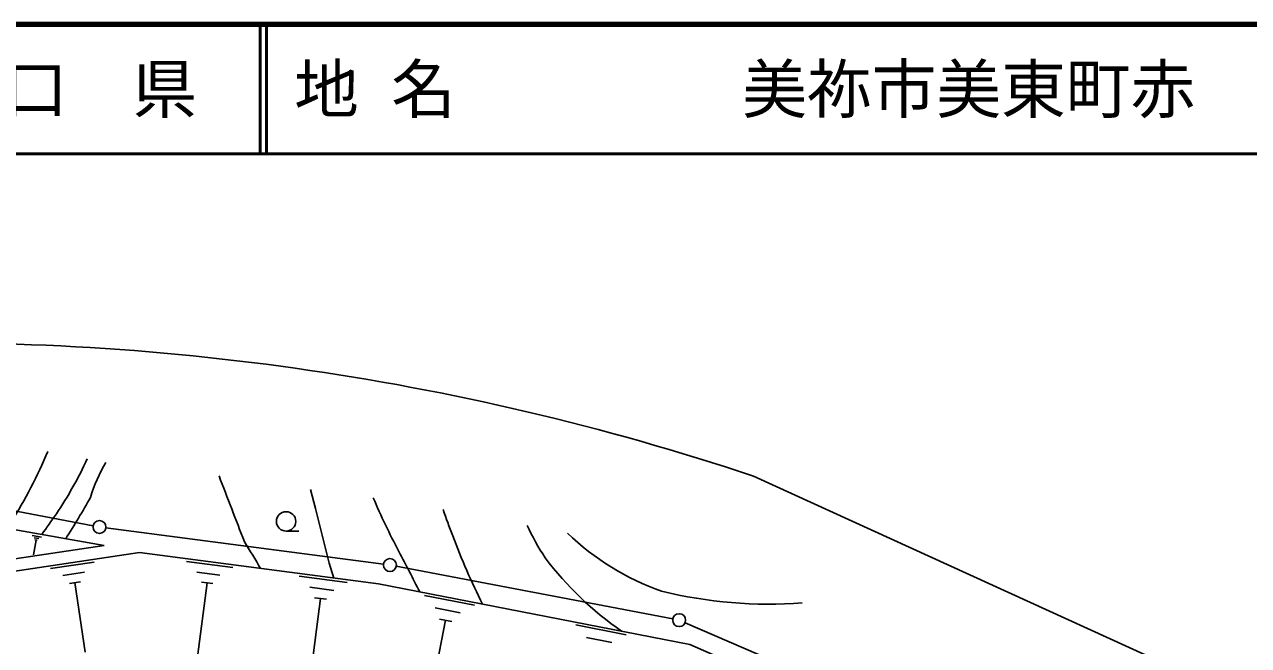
# Model space of a CAD drawing. Units: millimetres, scale not verified. Extents: x 40000 to 680000, y 20000 to 380000.
# Drawn here: x 349535 to 444150, y 331950 to 380000 of the extents above; entities that cross this region are included whole.
import ezdxf
from ezdxf.enums import TextEntityAlignment as Align

# ---------------------------------------------------------------- set-up
doc = ezdxf.new("R2010")
doc.units = ezdxf.units.MM
doc.header["$LTSCALE"] = 1000
for name, color, linetype, lineweight in [('M-BGD', 7, 'Continuous', 25), ('M-TTL', 2, 'Continuous', 140), ('M-TTL-LINE', 7, 'Continuous', 50)]:
    doc.layers.add(name, color=color, linetype=linetype, lineweight=lineweight)
doc.layers.add('M-TTL-TXT', color=7, linetype='Continuous')
doc.styles.add('ＭＳ ゴシック', font='')
doc.styles.get('ＭＳ ゴシック').set_extended_font_data('MS Gothic')

msp = doc.modelspace()

# ---------------------------------------------------------------- linework, layer by layer
at = {"layer": 'M-BGD'}
for p, q in [((354840, 341212), (333163, 345365)), ((497911, 303078), (405896, 345055)), ((377286, 338242), (355827, 341053)), ((369754, 340805), (370754, 340805)), ((350119, 340466), (350839, 340338)), ((350428, 340114), (350224, 338961)), ((350273, 340290), (350634, 340226)), ((350338, 340130), (350518, 340098)), ((351551, 337910), (354911, 338412)), ((362058, 338460), (365629, 337992)), ((399650, 334008), (378273, 338083)), ((352491, 337364), (354172, 337614)), ((353012, 336754), (353852, 336880)), ((362857, 337628), (364642, 337394)), ((363210, 336856), (364102, 336739)), ((370756, 337320), (374467, 336834)), ((353432, 336817), (354235, 331440)), ((363656, 336797), (362907, 331083)), ((371587, 336456), (373442, 336213)), ((372417, 335592), (371639, 329655)), ((371954, 335653), (372881, 335532)), ((380464, 335819), (384311, 335070)), ((381276, 334862), (383200, 334488)), ((381607, 333999), (382569, 333812)), ((382088, 333905), (380890, 327750)), ((392158, 333543), (396050, 332786)), ((422055, 324442), (400600, 333716)), ((392980, 332575), (394925, 332197))]:
    msp.add_line(p, q, dxfattribs=at)
for points in [[(249043, 322387), (258146, 325229), (266176, 328183), (271497, 329743), (278516, 332539), (286342, 335358), (290157, 336729), (297115, 338301), (306457, 340255), (311469, 341294), (318700, 342120), (328023, 343166), (334676, 343504), (345328, 341516), (355699, 339682)], [(371642, 344024), (372026, 342549), (373093, 338312), (373436, 337171)], [(355699, 339682), (328223, 335580), (319432, 334100), (312891, 332273), (304848, 331062), (297197, 329816), (262071, 321909), (250273, 318765)], [(428371, 319993), (400975, 332031), (376888, 336718), (358420, 339138), (328506, 334671), (319715, 333192), (313174, 331364), (305131, 330154), (297480, 328908), (262354, 321001), (250509, 317910)]]:
    msp.add_lwpolyline(points, dxfattribs=at)
for centre, radius in [((355331, 341118), 500), ((369754, 341555), 750), ((377782, 338177), 500), ((400141, 333914), 500)]:
    msp.add_circle(centre, radius, dxfattribs=at)
for centre, radius, start, end in [((342505, 155367), 200000, 71.52128, 92.40431), ((312571, 363556), 42173, 328.42542, 336.8442), ((326158, 359437), 31098, 326.22326, 335.19513), ((364896, 340505), 10660, 148.25377, 164.1551), ((-967931, -170317), 1428702, 20.92671, 21.14559), ((297237, 375639), 65830, 327.43893, 330.69245), ((419844, 361475), 46972, 202.64673, 208.27565), ((282407, 390187), 84569, 324.04874, 325.38559), ((428444, 358498), 49234, 198.98145, 201.51793), ((407801, 350356), 21445, 205.14194, 212.83593), ((405312, 354872), 19816, 225.86669, 250.76959), ((331860, 317527), 41305, 29.57114, 32.92465), ((430569, 358209), 51115, 200.34309, 206.81648), ((-201165, 37479), 653478, 27.19124, 27.50013), ((410869, 354765), 26492, 217.25493, 235.00835), ((407063, 369513), 34364, 256.06018, 274.33165)]:
    msp.add_arc(centre, radius, start, end, dxfattribs=at)
at = {"layer": 'M-TTL'}
msp.add_line((680000, 380000), (40000, 380000), dxfattribs=at)
at = {"layer": 'M-TTL-LINE'}
for p, q in [((367750, 380000), (367750, 370000)), ((368250, 380000), (368250, 370000)), ((40000, 370000), (680000, 370000))]:
    msp.add_line(p, q, dxfattribs=at)

# ---------------------------------------------------------------- texts
at = {"layer": 'M-TTL-TXT', "style": 'ＭＳ ゴシック'}
msp.add_text('山\u3000口\u3000県', height=3666, dxfattribs=at).set_placement((350375, 375000), align=Align.MIDDLE_CENTER)
for s, p in [('地 名', (370380, 375000)), ('美祢市美東町赤\u3000美東町絵堂', (405024, 375000))]:
    msp.add_text(s, height=3666, dxfattribs=at).set_placement(p, align=Align.MIDDLE_LEFT)

doc.saveas('drawing.dxf')
